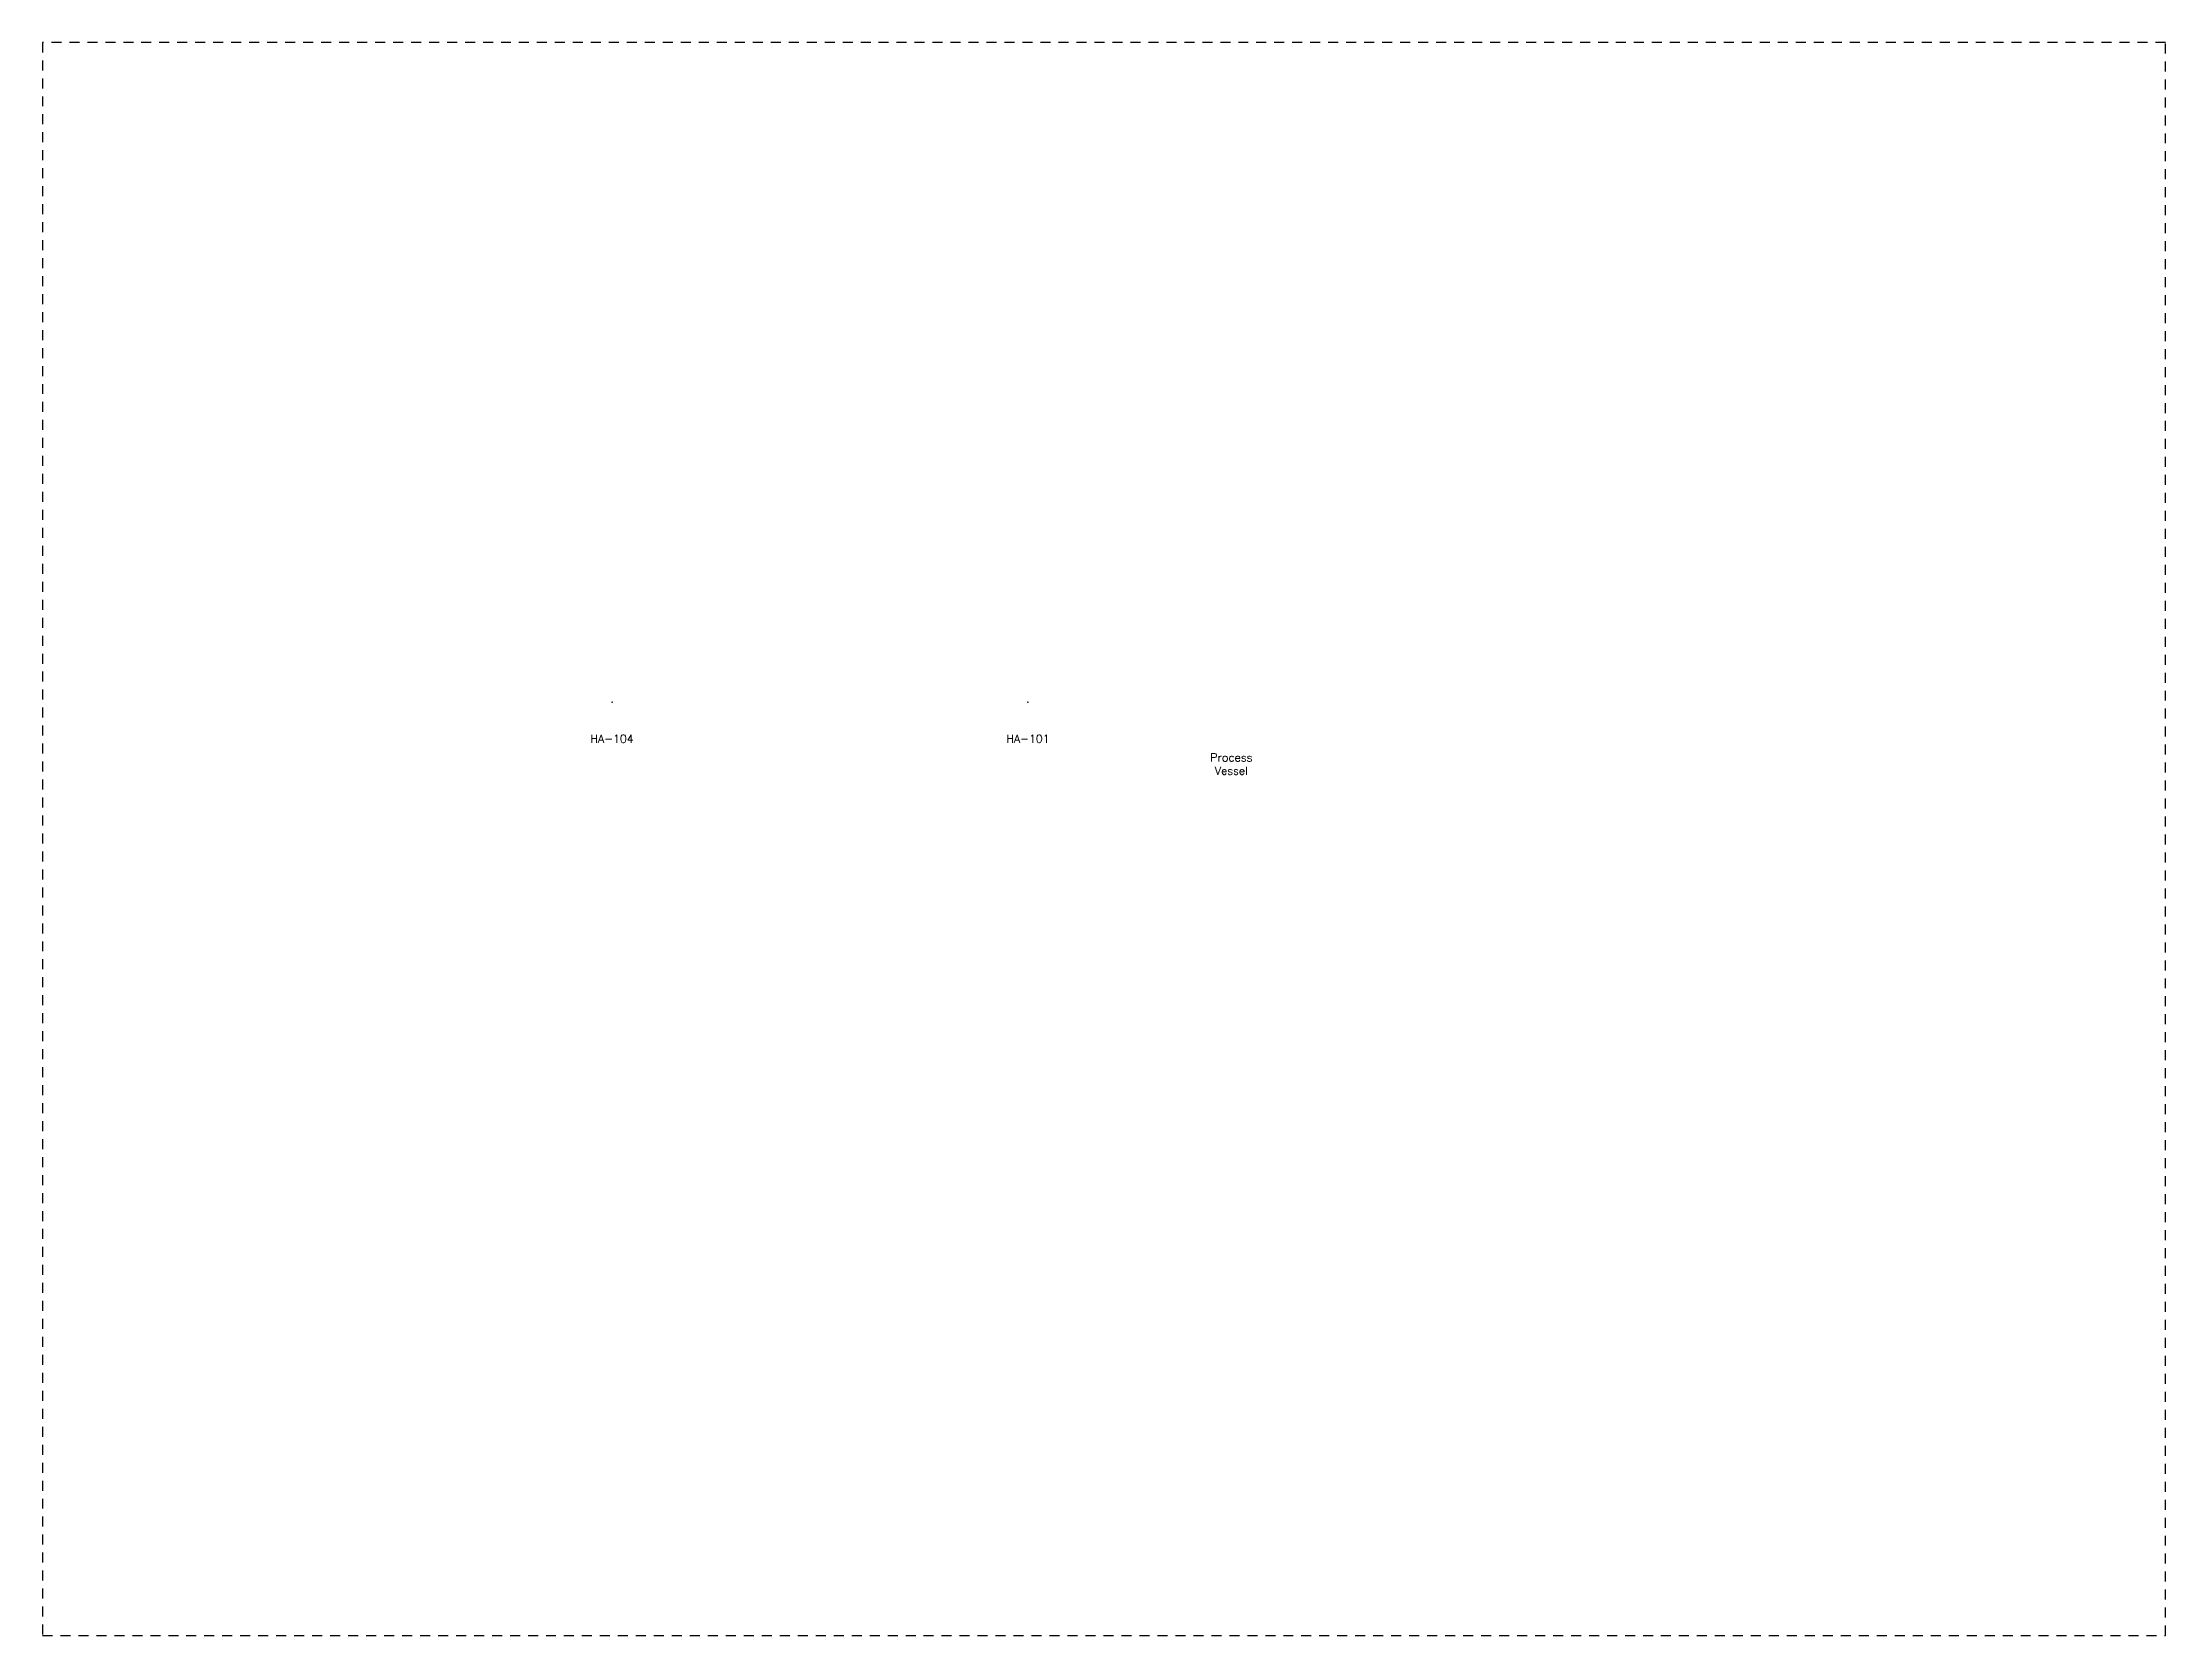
# Model space of a CAD drawing. Header units: inches. Extents: x 0 to 26.6, y 0 to 19.9.
import ezdxf
from ezdxf.enums import TextEntityAlignment as Align

# ---------------------------------------------------------------- set-up
doc = ezdxf.new("R2010")
doc.units = ezdxf.units.IN
doc.header["$MEASUREMENT"] = 0
doc.linetypes.add('HIDDEN2', pattern=[0.1875, 0.125, -0.0625])
doc.layers.add('no plot', color=41, linetype='HIDDEN2', plot=False)
doc.layers.add('Text', color=7, linetype='Continuous')
doc.styles.get("Standard").update_dxf_attribs({"font": 'romans.shx', "height": 0.1})

# ---------------------------------------------------------------- blocks, each defined once
blk = doc.blocks.new('Valve Label_block')
at = {"color": 0, "linetype": 'ByBlock', "lineweight": -2}
blk.add_attdef('#(TargetObject.Size)', text='', height=0.1, dxfattribs=at).set_placement((0, 0.1875), align=Align.BOTTOM_CENTER)
blk.add_attdef('#(TargetObject.Tag)', text='', height=0.1, dxfattribs=at).set_placement((0, -0.1875), align=Align.TOP_CENTER)

msp = doc.modelspace()

# ---------------------------------------------------------------- linework, layer by layer
at = {"layer": 'no plot'}
msp.add_lwpolyline([(0, 0), (26.562, 0), (26.562, 19.938), (0, 19.938)], close=True, dxfattribs=at)

# ---------------------------------------------------------------- block references
at = {"layer": 'Text'}
for p, values in [((7.126, 11.461), {'#(TargetObject.Size)': '.', '#(TargetObject.Tag)': 'HA-104'}), ((12.33, 11.461), {'#(TargetObject.Size)': '.', '#(TargetObject.Tag)': 'HA-101'})]:
    msp.add_blockref('Valve Label_block', p, dxfattribs=at).add_auto_attribs(values)

# ---------------------------------------------------------------- texts
at = {"insert": (14.221, 11.04), "char_height": 0.1, "attachment_point": 1}
msp.add_mtext_dynamic_manual_height_columns('\\pxqc;{\\Fromans|c238;Process\\PVessel}', width=1.30653, gutter_width=0.5, heights=[1.003], dxfattribs=at)

doc.saveas('drawing.dxf')
